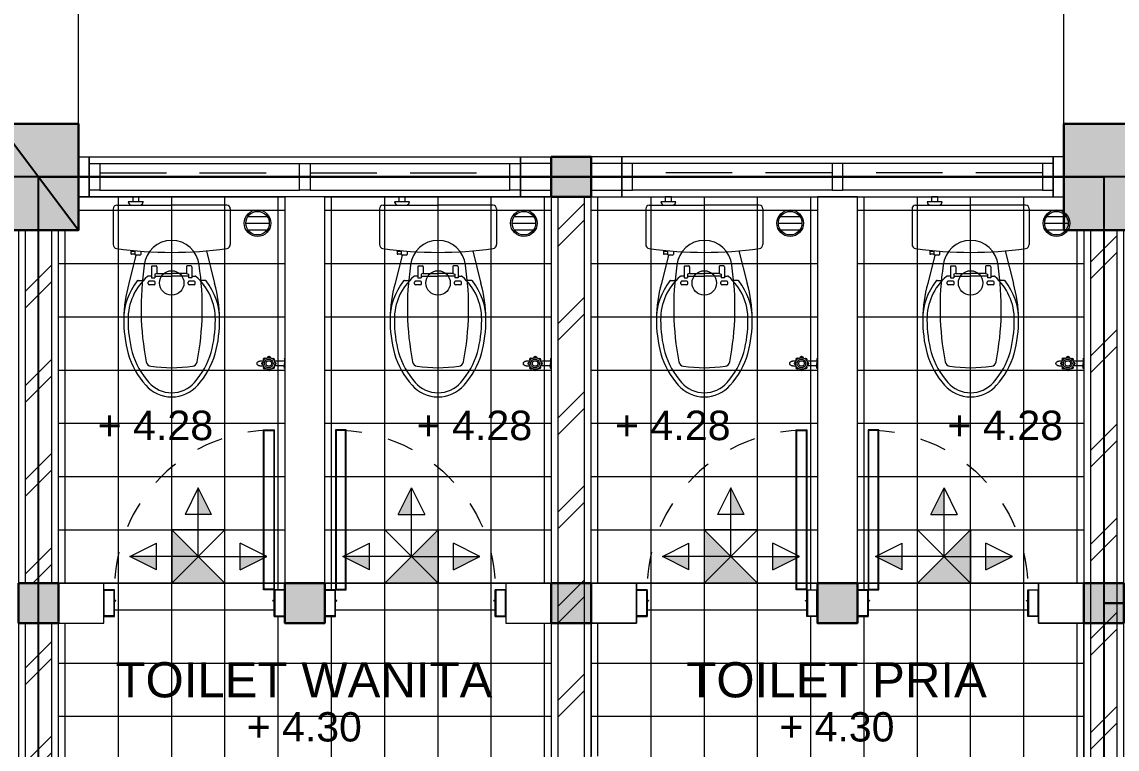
# Model space of a CAD drawing. Header units: millimetres. Extents: x -11 to 1625, y -267 to 180.
# Drawn here: x 1013.008 to 1017.12, y 166.096 to 168.826 of the extents above; entities that cross this region are included whole.
import ezdxf
from ezdxf.enums import TextEntityAlignment as Align

# ---------------------------------------------------------------- set-up
doc = ezdxf.new("R2010")
doc.units = ezdxf.units.MM
doc.linetypes.add('HIDDEN', pattern=[0.375, 0.25, -0.125])
for name, color, linetype, lineweight in [('ars', 11, 'Continuous', 5), ('dinding', 5, 'Continuous', 15), ('keramik', 73, 'Continuous', 5), ('KOLOM', 1, 'Continuous', 30), ('kus', 63, 'Continuous', 15), ('lan', 7, 'Continuous', 15), ('not', 7, 'Continuous', 20), ('SANITAIR', 4, 'Continuous', 5), ('sol kol', 8, 'Continuous', 0), ('START POINT', 8, 'Continuous', 9)]:
    doc.layers.add(name, color=color, linetype=linetype, lineweight=lineweight)
doc.styles.get("Standard").update_dxf_attribs({"font": 'ARIALUNI.TTF'})
pattern_1 = [(45, (-0.5, 0.7), (-0.1767767, 0.1767767), []), (45, (-0.4375, 0.7), (-0.1767767, 0.1767767), [])]

# ---------------------------------------------------------------- blocks, each defined once
blk = doc.blocks.new('NOTASI RUANG')
at = {"layer": 'not'}
for height, p in [(0.2598, (-0.0112, 0.2998)), (0.1752, (-0.0087, -0.0173))]:
    blk.add_attdef('RUANG', text='', height=height, dxfattribs=at).set_placement(p, align=Align.MIDDLE_CENTER)
blk = doc.blocks.new('KP')
at = {"layer": 'KOLOM'}
blk.add_lwpolyline([(0.075, -0.075), (-0.075, -0.075), (-0.075, 0.075), (0.075, 0.075), (0.075, -0.075)], dxfattribs=at)
blk = doc.blocks.new('P 60')
at = {"linetype": 'HIDDEN', "ltscale": 0.3}
blk.add_lwpolyline([(-0.64, 0.1, -0.414214), (-0.04, 0.7, -1.303225)], format="xyb", dxfattribs=at)
for points in [[(-0.04, 0.7), (-0.04, 0.1), (-0.08, 0.1), (-0.08, 0.7)], [(-0.042, 0.698), (-0.042, 0.102), (-0.078, 0.102), (-0.078, 0.698)], [(-0.6351, 0.06), (-0.64, 0.06), (-0.64, 0.0615), (-0.64, 0.1), (-0.68, 0.1), (-0.68, 0), (-0.64, 0), (-0.64, 0.0565), (-0.6351, 0.0583)], [(-0.642, 0.002), (-0.678, 0.002), (-0.678, 0.098), (-0.642, 0.098)], [(-0.0449, 0.06), (-0.04, 0.06), (-0.04, 0.0615), (-0.04, 0.1), (0, 0.1), (0, 0), (-0.04, 0), (-0.04, 0.0565), (-0.0449, 0.0583)], [(-0.038, 0.002), (-0.002, 0.002), (-0.002, 0.098), (-0.038, 0.098)]]:
    blk.add_lwpolyline(points, close=True)
blk = doc.blocks.new('KRAN ATAS')
for p, q in [((-0.0185, 0.0015), (-0.0185, 0)), ((-0.0185, 0), (0, 0)), ((-0.018, 0.002), (0, 0.002)), ((-0.0085, 0.006), (-0.0085, 0.0396)), ((0.018, 0.002), (0, 0.002)), ((0.0185, 0), (0, 0)), ((0.0085, 0.006), (0.0085, 0.0396)), ((0.0185, 0.0015), (0.0185, 0))]:
    blk.add_line(p, q)
for centre, radius, start, end in [((-0.0001, 0.0602), 0.0223, 89.786, 270.2141), ((-0.0413, 0.0899), 0.0331, 343.1048, 7.2203), ((0, 0.0958), 0.00865, 90, 191.4881), ((-0.0001, 0.0803), 0.0057, 89.095, 165.324), ((-0.0001, 0.0792), 0.0057, 89.095, 152.5938), ((0, 0.0958), 0.00865, 348.5119, 90), ((0.0001, 0.0803), 0.0057, 14.676, 90.905), ((0.0001, 0.0792), 0.0057, 27.4062, 90.905), ((0.0001, 0.0602), 0.0223, 269.7859, 90.214), ((0.0413, 0.0899), 0.0331, 172.7797, 196.8952), ((-0.0215, 0.0597), 0.0057, 92.509, 270.0343), ((-0.0203, 0.0597), 0.0057, 105.45, 257.2407), ((-0.0155, 0.075), 0.0057, 47.464, 224.6597), ((-0.0148, 0.0454), 0.0057, 142.579, 307.6346), ((-0.0147, 0.0741), 0.0057, 60.3207, 212.5415), ((-0.014, 0.0462), 0.0057, 154.4974, 295.7282), ((-0.0001, 0.0604), 0.0162, 89.7094, 270.2949), ((-0.0001, 0.0602), 0.0102, 89.532, 270.4679), ((0.0001, 0.0604), 0.0162, 269.7051, 90.2906), ((0.0001, 0.0602), 0.0102, 269.5321, 90.468), ((0.0148, 0.0454), 0.0057, 232.3654, 37.421), ((0.014, 0.0462), 0.0057, 244.2718, 25.5026), ((0.0155, 0.075), 0.0057, 315.3403, 132.536), ((0.0147, 0.0741), 0.0057, 327.4585, 119.6793), ((0.0215, 0.0597), 0.0057, 269.9657, 87.491), ((0.0203, 0.0597), 0.0057, 282.7593, 74.55), ((-0.018, 0.0015), 0.0005, 90, 180), ((-0.0125, 0.006), 0.004, 270, 0), ((0.0004, 0.0397), 0.0057, 191.86, 266.0615), ((0.0004, 0.0409), 0.0057, 205.9652, 266.0615), ((-0.0004, 0.0397), 0.0057, 273.9385, 348.14), ((-0.0004, 0.0409), 0.0057, 273.9385, 334.0348), ((0.0125, 0.006), 0.004, 180, 270), ((0.018, 0.0015), 0.0005, 0, 90)]:
    blk.add_arc(centre, radius, start, end)
blk = doc.blocks.new('CLOSET ATAS')
for p, q in [((0, 0.2065), (0, 0)), ((0.0135, 0.22), (0.1478, 0.22)), ((0.1715, 0.1302), (0.294, 0.161)), ((0.2825, 0.1254), (0.2825, 0.1065)), ((0.2661, 0.0755), (0.2661, 0.0876)), ((0.2854, 0.0847), (0.2854, 0.0653)), ((0.2956, 0.0878), (0.2884, 0.0878)), ((0.2986, 0.0847), (0.2986, 0.0653)), ((0.2282, 0.0728), (0.2282, 0.0581)), ((0.2309, 0.0755), (0.2726, 0.0755)), ((0.2309, 0.0554), (0.2565, 0.0554)), ((0.2565, 0.0554), (0.2593, 0.0631)), ((0.2565, 0.0554), (0.2565, 0)), ((0.2593, 0.0631), (0.2726, 0.0631)), ((0.2662, 0.0631), (0.2662, 0)), ((0.2726, 0.0755), (0.2726, 0.0631)), ((0.2956, 0.0622), (0.2884, 0.0622)), ((0, -0.2065), (0, 0)), ((0.2565, -0.0554), (0.2565, 0)), ((0.2662, -0.0631), (0.2662, 0)), ((0.2282, -0.0728), (0.2282, -0.0581)), ((0.2309, -0.0554), (0.2565, -0.0554)), ((0.2309, -0.0755), (0.2726, -0.0755)), ((0.2565, -0.0554), (0.2593, -0.0631)), ((0.2593, -0.0631), (0.2726, -0.0631)), ((0.2661, -0.0755), (0.2661, -0.0876)), ((0.2726, -0.0755), (0.2726, -0.0631)), ((0.2854, -0.0653), (0.2854, -0.0847)), ((0.2956, -0.0622), (0.2884, -0.0622)), ((0.2986, -0.0653), (0.2986, -0.0847)), ((-0.013, -0.1065), (-0.013, -0.1635)), ((0.1726, -0.1163), (0.185, -0.1163)), ((0.1877, -0.1191), (0.1877, -0.1355)), ((0.2825, -0.1254), (0.2825, -0.1065)), ((0.2956, -0.0878), (0.2884, -0.0878)), ((-0.013, -0.1235), (-0.0311, -0.1235)), ((-0.0311, -0.1235), (-0.0311, -0.1465)), ((-0.0311, -0.1465), (-0.013, -0.1465)), ((0.1707, -0.1382), (0.185, -0.1382)), ((0.1727, -0.1509), (0.1727, -0.1382)), ((0.1754, -0.1536), (0.1816, -0.1536)), ((0.1843, -0.1382), (0.1843, -0.1509)), ((0.1877, -0.1343), (0.294, -0.161)), ((0.0135, -0.22), (0.1478, -0.22))]:
    blk.add_line(p, q)
blk.add_circle((0.292, 0), 0.046)
for centre, radius, start, end in [((0.0135, 0.2065), 0.0135, 90, 180), ((0.1478, 0.205), 0.015, 8.087, 90), ((-1.2701, 0.0035), 1.4471, 359.8599, 8.087), ((0.4286, -0.0506), 0.2306, 89.4826, 128.7411), ((0.4306, -0.32), 0.5, 75.2789, 105.8515), ((0.4286, -0.0506), 0.2146, 89.4826, 138.7405), ((0.2875, 0.1254), 0.005, 128.7411, 180), ((0.4306, -0.32), 0.484, 75.2789, 90), ((0.4654, -0.1406), 0.3019, 48.5371, 73.1314), ((0.4654, -0.1406), 0.3179, 48.5371, 73.1314), ((0.2354, 0), 0.1034, 95.4936, 264.5064), ((0.3852, -0.9507), 1.0657, 79.0461, 98.6197), ((0.2711, 0.0876), 0.005, 138.7405, 180), ((0.2884, 0.0847), 0.00307, 90, 180), ((0.2956, 0.0847), 0.00307, 0, 90), ((0.5848, 0.0758), 0.02, 7.8459, 81.6038), ((0.59, 0), 0.114, 0, 48.6581), ((0.59, 0), 0.13, 0, 48.6581), ((0.2309, 0.0728), 0.00271, 90, 180), ((0.2309, 0.0581), 0.00271, 180, 270), ((0.2884, 0.0653), 0.00307, 180, 270), ((0.2956, 0.0653), 0.00307, 270, 0), ((0.035, 0), 0.575, 352.1541, 7.8459), ((-1.2701, -0.0035), 1.4471, 351.913, 0.1401), ((0.59, 0), 0.114, 311.3419, 0), ((0.59, 0), 0.13, 311.3419, 0), ((0.2309, -0.0581), 0.00271, 90, 180), ((0.2309, -0.0728), 0.00271, 180, 270), ((0.2884, -0.0653), 0.00307, 90, 180), ((0.2956, -0.0653), 0.00307, 0, 90), ((0.5848, -0.0758), 0.02, 278.3962, 352.1541), ((-0.0162, -0.1234), 0.0171, 24.4122, 79.3868), ((0.185, -0.1191), 0.00271, 0, 90), ((0.3853, 0.9483), 1.0633, 261.358, 280.9763), ((0.2711, -0.0876), 0.005, 180, 221.2595), ((0.4286, 0.0506), 0.2146, 221.2595, 270.5174), ((0.2884, -0.0847), 0.00307, 180, 270), ((0.2956, -0.0847), 0.00307, 270, 0), ((0.4654, 0.1406), 0.3019, 286.8686, 311.4629), ((0.4654, 0.1406), 0.3179, 286.8686, 311.4629), ((-0.0162, -0.1467), 0.0171, 280.6132, 335.5878), ((0.1754, -0.1509), 0.00271, 180, 270), ((0.1816, -0.1509), 0.00271, 270, 0), ((0.185, -0.1355), 0.00271, 270, 0), ((0.2875, -0.1254), 0.005, 180, 231.2589), ((0.4286, 0.0506), 0.2306, 231.2589, 270.5174), ((0.4306, 0.32), 0.5, 254.1485, 284.7211), ((0.4306, 0.32), 0.484, 270, 284.7211), ((0.0135, -0.2065), 0.0135, 180, 270), ((0.1478, -0.205), 0.015, 270, 351.913)]:
    blk.add_arc(centre, radius, start, end)
blk = doc.blocks.new('*X6')
at = {"color": 0}
for p, q in [((18.4987, 19.2176), (18.5717, 19.2176)), ((18.491, 19.1926), (18.5795, 19.1926)), ((18.4987, 19.1676), (18.5717, 19.1676))]:
    blk.add_line(p, q, dxfattribs=at)
blk = doc.blocks.new('SFLOOR')
for radius in [0.05, 0.0442]:
    blk.add_circle((0, 0), radius)
blk.add_blockref('*X6', (-18.5352, -19.1926))
blk = doc.blocks.new('K1')
at = {"layer": 'KOLOM'}
blk.add_lwpolyline([(0.2, 0.15), (-0.2, 0.15), (-0.2, -0.15), (0.2, -0.15), (0.2, 0.15)], dxfattribs=at)
blk = doc.blocks.new('D2')
at = {"layer": 'ars'}
h = blk.add_hatch(dxfattribs=at)
h.set_pattern_fill('TEMBOK', color=256, scale=0.25)
h.set_pattern_definition([(45, (3.22, 3.525), (-0.176777, 0.176777), []), (45, (3.2825, 3.525), (-0.176777, 0.176777), [])])
h.paths.add_polyline_path([(3.925, 13.325), (3.81, 13.325), (3.81, 13.225), (3.925, 13.225)])
h = blk.add_hatch(dxfattribs=at)
h.set_pattern_fill('TEMBOK', color=256, scale=0.25)
h.set_pattern_definition([(45, (3.525, 3.525), (-0.176777, 0.176777), []), (45, (3.5875, 3.525), (-0.176777, 0.176777), [])])
h.paths.add_polyline_path([(4.19, 13.325), (4.075, 13.325), (4.075, 13.225), (4.19, 13.225)])
h = blk.add_hatch(dxfattribs=at)
h.set_pattern_fill('TEMBOK', color=256, scale=0.25)
h.set_pattern_definition(pattern_1)
h.paths.add_polyline_path([(3.95, 13.2), (3.95, 9.45), (4.05, 9.45), (4.05, 13.2)])
h = blk.add_hatch(dxfattribs=at)
h.set_pattern_fill('TEMBOK', color=256, scale=0.25)
h.set_pattern_definition(pattern_1)
h.paths.add_polyline_path([(2.05, 11.75), (2.05, 13.075), (1.95, 13.075), (1.95, 11.75)])
h = blk.add_hatch(dxfattribs=at)
h.set_pattern_fill('TEMBOK', color=256, scale=0.25)
h.set_pattern_definition(pattern_1)
h.paths.add_polyline_path([(6.05, 8.975), (6.05, 13.075), (5.95, 13.075), (5.95, 8.975)])
h = blk.add_hatch(dxfattribs=at)
h.set_pattern_fill('TEMBOK', color=256, scale=0.25)
h.set_pattern_definition(pattern_1)
h.paths.add_polyline_path([(1.95, 11.6), (1.95, 8.975), (2.05, 8.975), (2.05, 11.6)])
at = {"layer": 'sol kol'}
for points in [[(1.85, 13.475), (1.85, 13.075), (2.15, 13.075), (2.15, 13.475)], [(5.85, 13.475), (5.85, 13.075), (6.15, 13.075), (6.15, 13.475)], [(3.925, 13.35), (4.075, 13.35), (4.075, 13.2), (3.925, 13.2)], [(1.925, 11.75), (2.075, 11.75), (2.075, 11.6), (1.925, 11.6)], [(2.925, 11.75), (3.075, 11.75), (3.075, 11.6), (2.925, 11.6)], [(3.925, 11.75), (4.075, 11.75), (4.075, 11.6), (3.925, 11.6)], [(4.925, 11.75), (5.075, 11.75), (5.075, 11.6), (4.925, 11.6)], [(5.925, 11.75), (6.075, 11.75), (6.075, 11.6), (5.925, 11.6)]]:
    blk.add_hatch(color=256, dxfattribs=at).paths.add_polyline_path(points)
at = {"layer": 'ars'}
for points in [[(3.925, 13.325), (3.81, 13.325), (3.81, 13.225), (3.925, 13.225)], [(4.19, 13.325), (4.075, 13.325), (4.075, 13.225), (4.19, 13.225)], [(3.95, 13.2), (3.95, 9.45), (4.05, 9.45), (4.05, 13.2)], [(2.05, 11.75), (2.05, 13.075), (1.95, 13.075), (1.95, 11.75)], [(6.05, 8.975), (6.05, 13.075), (5.95, 13.075), (5.95, 8.975)], [(1.95, 11.6), (1.95, 8.975), (2.05, 8.975), (2.05, 11.6)]]:
    blk.add_lwpolyline(points, close=True, dxfattribs=at)
at = {"layer": 'Defpoints'}
for points in [[(1.85, 13.475), (2.15, 13.075)], [(-2, 0.075), (2, 0.075), (2, 2.275), (12, 2.275), (12, 13.275), (-11, 13.275), (-11, 2.275), (-2, 2.275), (-2, 0.075)], [(-2, 0.075), (2, 0.075), (2, 6.775), (4.8, 6.775), (4.8, 4.525), (6, 4.525), (6, 6.775), (9, 6.775), (9, 8.775), (2, 8.775), (2, 13.275), (-2, 13.275), (-2, 0.075)]]:
    blk.add_lwpolyline(points, dxfattribs=at)
for points in [[(2, 13.275), (6, 13.275), (6, 8.775), (2, 8.775)], [(12, 13.275), (6, 13.275), (6, 11.675), (8, 11.675), (8, 8.775), (9, 8.775), (9, 6.775), (12, 6.775), (12, 13.275)], [(6, 8.775), (8, 8.775), (8, 11.675), (6, 11.675)]]:
    blk.add_lwpolyline(points, close=True, dxfattribs=at)
at = {"layer": 'dinding'}
for points in [[(2.15, 13.35), (2.19, 13.35), (2.19, 13.2), (2.15, 13.2)], [(3.81, 13.35), (3.925, 13.35), (3.925, 13.2), (3.81, 13.2)], [(4.19, 13.35), (4.075, 13.35), (4.075, 13.2), (4.19, 13.2)], [(5.85, 13.35), (5.81, 13.35), (5.81, 13.2), (5.85, 13.2)], [(2.925, 13.2), (2.925, 11.75), (3.075, 11.75), (3.075, 13.2)], [(3.925, 13.2), (3.925, 9.45), (4.075, 9.45), (4.075, 13.2)], [(4.925, 13.2), (4.925, 11.75), (5.075, 11.75), (5.075, 13.2)], [(2.075, 11.75), (2.075, 13.075), (1.925, 13.075), (1.925, 11.75)], [(6.075, 8.975), (6.075, 13.075), (5.925, 13.075), (5.925, 8.975)], [(2.245, 11.75), (2.075, 11.75), (2.075, 11.6), (2.245, 11.6)], [(3.925, 11.75), (3.755, 11.75), (3.755, 11.6), (3.925, 11.6)], [(4.245, 11.75), (4.075, 11.75), (4.075, 11.6), (4.245, 11.6)], [(5.925, 11.75), (5.755, 11.75), (5.755, 11.6), (5.925, 11.6)], [(1.925, 11.6), (1.925, 8.975), (2.075, 8.975), (2.075, 11.6)]]:
    blk.add_lwpolyline(points, close=True, dxfattribs=at)
at = {"layer": 'kus'}
for p, q in [((2.23, 13.325), (2.98, 13.325)), ((3.02, 13.325), (3.77, 13.325)), ((4.98, 13.325), (4.23, 13.325)), ((5.77, 13.325), (5.02, 13.325)), ((2.23, 13.225), (2.98, 13.225)), ((3.02, 13.225), (3.77, 13.225)), ((4.98, 13.225), (4.23, 13.225)), ((5.77, 13.225), (5.02, 13.225))]:
    blk.add_line(p, q, dxfattribs=at)
at = {"layer": 'kus', "linetype": 'HIDDEN'}
for p, q in [((2.23, 13.29), (2.98, 13.29)), ((3.02, 13.29), (3.77, 13.29)), ((4.98, 13.29), (4.23, 13.29)), ((5.77, 13.29), (5.02, 13.29))]:
    blk.add_line(p, q, dxfattribs=at)
at = {"layer": 'kus'}
for points in [[(2.19, 13.325), (2.23, 13.325), (2.23, 13.225), (2.19, 13.225)], [(2.98, 13.325), (3.02, 13.325), (3.02, 13.225), (2.98, 13.225)], [(3.77, 13.325), (3.81, 13.325), (3.81, 13.225), (3.77, 13.225)], [(4.23, 13.325), (4.19, 13.325), (4.19, 13.225), (4.23, 13.225)], [(5.02, 13.325), (4.98, 13.325), (4.98, 13.225), (5.02, 13.225)], [(5.81, 13.325), (5.77, 13.325), (5.77, 13.225), (5.81, 13.225)]]:
    blk.add_lwpolyline(points, close=True, dxfattribs=at)
at = {"layer": 'lan'}
for p, q in [((2.15, 13.475), (2.15, 14.15)), ((2.245, 11.75), (2.925, 11.75)), ((3.075, 11.75), (3.755, 11.75)), ((4.245, 11.75), (4.925, 11.75)), ((5.075, 11.75), (5.755, 11.75))]:
    blk.add_line(p, q, dxfattribs=at)
blk.add_lwpolyline([(5.85, 13.475), (5.85, 14.15), (2.15, 14.15)], dxfattribs=at)
for points in [[(2.19, 13.35), (3.81, 13.35), (3.81, 13.2), (2.19, 13.2)], [(5.81, 13.35), (4.19, 13.35), (4.19, 13.2), (5.81, 13.2)]]:
    blk.add_lwpolyline(points, close=True, dxfattribs=at)
at = {"layer": 'KOLOM'}
for name, p, rotation in [('K1', (2, 13.275), 90), ('K1', (6, 13.275), 90), ('KP', (4, 13.275), 180), ('KP', (2, 11.675), 180), ('KP', (3, 11.675), 180), ('KP', (4, 11.675), 180), ('KP', (5, 11.675), 180), ('KP', (6, 11.675), 180)]:
    blk.add_blockref(name, p, dxfattribs=dict(at, rotation=rotation))
at = {"layer": 'kus'}
for p in [(2.925, 11.625), (4.925, 11.625)]:
    blk.add_blockref('P 60', p, dxfattribs=at)
at = {"layer": 'kus', "xscale": -1}
for p in [(3.075, 11.625), (5.075, 11.625)]:
    blk.add_blockref('P 60', p, dxfattribs=at)
at = {"layer": 'SANITAIR', "rotation": 270}
for p in [(2.5, 13.1689), (3.5, 13.1689), (4.5, 13.1689), (5.5, 13.1689)]:
    blk.add_blockref('CLOSET ATAS', p, dxfattribs=at)
at = {"layer": 'SANITAIR'}
for p in [(2.8224, 13.1014), (3.8224, 13.1014), (4.8224, 13.1014), (5.8224, 13.1014)]:
    blk.add_blockref('SFLOOR', p, dxfattribs=at)
at = {"layer": 'SANITAIR', "xscale": -1, "rotation": 90}
for p in [(2.925, 12.5746), (3.925, 12.5746), (4.925, 12.5746), (5.925, 12.5746)]:
    blk.add_blockref('KRAN ATAS', p, dxfattribs=at)
blk = doc.blocks.new('GO')
at = {"layer": 'START POINT'}
for points in [[(287.5929, 123.5001), (287.6929, 123.5001), (287.6929, 123.7001)], [(287.3777, 123.0838), (287.3777, 123.1838), (287.1777, 123.1838)], [(288.208, 123.1838), (288.008, 123.1838), (288.008, 123.0838)]]:
    blk.add_hatch(color=256, dxfattribs=at).paths.add_polyline_path(points)
h = blk.add_hatch(color=256, dxfattribs=at)
h.paths.add_polyline_path([(287.8929, 122.9838), (287.6929, 123.1838), (287.4929, 122.9838)])
h.paths.add_polyline_path([(287.8929, 123.3838), (287.6929, 123.1838), (287.8929, 122.9838)])
for p, q in [((287.5929, 123.5001), (287.6929, 123.7001)), ((287.6929, 123.1838), (287.6929, 123.7001)), ((287.6929, 123.7001), (287.7929, 123.5001)), ((287.5929, 123.5001), (287.7929, 123.5001)), ((287.8929, 122.9838), (287.4929, 123.3838)), ((287.4929, 122.9838), (287.8929, 123.3838)), ((287.1777, 123.1838), (287.3777, 123.2838)), ((287.3777, 123.0838), (287.3777, 123.2838)), ((288.008, 123.0838), (288.008, 123.2838)), ((288.208, 123.1838), (288.008, 123.2838)), ((287.6929, 123.1838), (287.1777, 123.1838)), ((287.3777, 123.0838), (287.1777, 123.1838)), ((287.6929, 123.1838), (288.208, 123.1838)), ((288.008, 123.0838), (288.208, 123.1838))]:
    blk.add_line(p, q, dxfattribs=at)
blk.add_lwpolyline([(287.8929, 122.9838), (287.4929, 122.9838), (287.4929, 123.3838), (287.8929, 123.3838)], close=True, dxfattribs=at)

msp = doc.modelspace()

# ---------------------------------------------------------------- hatches: boundary and pattern name
at = {"layer": 'keramik'}
h = msp.add_hatch(dxfattribs=at)
h.set_pattern_fill('_USER', color=4, scale=0.2, style=0, double=1, pattern_type=0)
h.set_pattern_definition([(0, (1013.77002, 166.71865), (0, 0.2), []), (90, (1013.77002, 166.71865), (-0.2, 1e-17), [])])
h.paths.add_polyline_path([(1013.1450204, 166.7186492), (1013.1450204, 168.0436492), (1013.2200204, 168.0436492), (1013.2200204, 168.1686492), (1013.9950204, 168.1686492), (1013.9950204, 166.7186492)])
h = msp.add_hatch(dxfattribs=at)
h.set_pattern_fill('_USER', color=4, scale=0.2, style=0, double=1, pattern_type=0)
h.set_pattern_definition([(0, (1014.57002, 166.71865), (0, 0.2), []), (90, (1014.57002, 166.71865), (-0.2, 1e-17), [])])
h.paths.add_polyline_path([(1014.1450204, 168.1686492), (1014.9950204, 168.1686492), (1014.9950204, 166.7186492), (1014.1450204, 166.7186492)])
h = msp.add_hatch(dxfattribs=at)
h.set_pattern_fill('_USER', color=4, scale=0.2, style=0, double=1, pattern_type=0)
h.set_pattern_definition([(0, (1015.37002, 166.71865), (0, 0.2), []), (90, (1015.37002, 166.71865), (-0.2, 1e-17), [])])
h.paths.add_polyline_path([(1015.1450204, 168.1686492), (1015.9950204, 168.1686492), (1015.9950204, 166.7186492), (1015.1450204, 166.7186492)])
h = msp.add_hatch(dxfattribs=at)
h.set_pattern_fill('_USER', color=4, scale=0.2, style=0, double=1, pattern_type=0)
h.set_pattern_definition([(0, (1016.17002, 166.71865), (0, 0.2), []), (90, (1016.17002, 166.71865), (-0.2, 1e-17), [])])
h.paths.add_polyline_path([(1016.1450204, 168.1686492), (1016.9200204, 168.1686492), (1016.9200204, 168.0436492), (1016.9950204, 168.0436492), (1016.9950204, 166.7186492), (1016.1450204, 166.7186492)])
h = msp.add_hatch(dxfattribs=at)
h.set_pattern_fill('_USER', color=4, scale=0.2, style=0, double=1, pattern_type=0)
h.set_pattern_definition([(0, (1014.57002, 163.81865), (0, 0.2), []), (90, (1014.57002, 163.81865), (-0.2, 1e-17), [])])
h.paths.add_polyline_path([(1013.2200204, 163.8186492), (1013.2200204, 163.9436492), (1013.1450204, 163.9436492), (1013.1450204, 166.5686492), (1013.3150204, 166.5686492), (1013.3150204, 166.5936492), (1013.3550204, 166.5936492), (1013.3550204, 166.6501432), (1013.3599087, 166.651902), (1013.3599087, 166.6536492), (1013.3550204, 166.6536492), (1013.3550204, 166.6936492), (1013.3150204, 166.6936492), (1013.3150204, 166.7186492), (1013.9950204, 166.7186492), (1013.9950204, 166.6936492), (1013.9550204, 166.6936492), (1013.9550204, 166.6536492), (1013.950132, 166.6536492), (1013.950132, 166.651902), (1013.9550204, 166.6501432), (1013.9550204, 166.5936492), (1013.9950204, 166.5936492), (1013.9950204, 166.5686492), (1014.1450204, 166.5686492), (1014.1450204, 166.5936492), (1014.1850204, 166.5936492), (1014.1850204, 166.6501432), (1014.1899087, 166.651902), (1014.1899087, 166.6536492), (1014.1850204, 166.6536492), (1014.1850204, 166.6936492), (1014.1450204, 166.6936492), (1014.1450204, 166.7186492), (1014.8250204, 166.7186492), (1014.8250204, 166.6936492), (1014.7850204, 166.6936492), (1014.7850204, 166.6536492), (1014.780132, 166.6536492), (1014.780132, 166.651902), (1014.7850204, 166.6501432), (1014.7850204, 166.5936492), (1014.8250204, 166.5936492), (1014.8250204, 166.5686492), (1014.9950204, 166.5686492), (1014.9950204, 164.4186492), (1014.5950204, 164.4186492), (1014.5950204, 163.8186492)])
h = msp.add_hatch(dxfattribs=at)
h.set_pattern_fill('_USER', color=4, scale=0.2, style=0, double=1, pattern_type=0)
h.set_pattern_definition([(0, (1016.17002, 163.81865), (0, 0.2), []), (90, (1016.17002, 163.81865), (-0.2, 1e-17), [])])
edge = h.paths.add_edge_path()
edge.add_line((1015.7450204, 164.4186492), (1015.7450204, 163.8186492))
edge.add_line((1015.7450204, 163.8186492), (1016.9200204, 163.8186492))
edge.add_line((1016.9200204, 163.8186492), (1016.9200204, 163.9436492))
edge.add_line((1016.9200204, 163.9436492), (1016.9950204, 163.9436492))
edge.add_line((1016.9950204, 163.9436492), (1016.9950204, 166.5686492))
edge.add_line((1016.9950204, 166.5686492), (1016.8250204, 166.5686492))
edge.add_line((1016.8250204, 166.5686492), (1016.8250204, 166.5936492))
edge.add_line((1016.8250204, 166.5936492), (1016.7850204, 166.5936492))
edge.add_line((1016.7850204, 166.5936492), (1016.7850204, 166.6501432))
edge.add_line((1016.7850204, 166.6501432), (1016.780132, 166.651902))
edge.add_line((1016.780132, 166.651902), (1016.780132, 166.6536492))
edge.add_line((1016.780132, 166.6536492), (1016.7850204, 166.6536492))
edge.add_line((1016.7850204, 166.6536492), (1016.7850204, 166.6936492))
edge.add_line((1016.7850204, 166.6936492), (1016.8250204, 166.6936492))
edge.add_line((1016.8250204, 166.6936492), (1016.8250204, 166.7186492))
edge.add_line((1016.8250204, 166.7186492), (1016.1450204, 166.7186492))
edge.add_line((1016.1450204, 166.7186492), (1016.1450204, 166.6936492))
edge.add_line((1016.1450204, 166.6936492), (1016.1850204, 166.6936492))
edge.add_line((1016.1850204, 166.6936492), (1016.1850204, 166.6536492))
edge.add_line((1016.1850204, 166.6536492), (1016.1899087, 166.6536492))
edge.add_line((1016.1899087, 166.6536492), (1016.1899087, 166.651902))
edge.add_line((1016.1899087, 166.651902), (1016.1850204, 166.6501432))
edge.add_line((1016.1850204, 166.6501432), (1016.1850204, 166.5936492))
edge.add_line((1016.1850204, 166.5936492), (1016.1450204, 166.5936492))
edge.add_line((1016.1450204, 166.5936492), (1016.1450204, 166.5686492))
edge.add_line((1016.1450204, 166.5686492), (1015.9950204, 166.5686492))
edge.add_line((1015.9950204, 166.5686492), (1015.9950204, 166.5936492))
edge.add_line((1015.9950204, 166.5936492), (1015.9550204, 166.5936492))
edge.add_line((1015.9550204, 166.5936492), (1015.9550204, 166.6501432))
edge.add_line((1015.9550204, 166.6501432), (1015.950132, 166.651902))
edge.add_line((1015.950132, 166.651902), (1015.950132, 166.6536492))
edge.add_line((1015.950132, 166.6536492), (1015.9550204, 166.6536492))
edge.add_line((1015.9550204, 166.6536492), (1015.9550204, 166.6936492))
edge.add_line((1015.9550204, 166.6936492), (1015.9950204, 166.6936492))
edge.add_line((1015.9950204, 166.6936492), (1015.9950204, 166.7186492))
edge.add_line((1015.9950204, 166.7186492), (1015.3150204, 166.7186492))
edge.add_line((1015.3150204, 166.7186492), (1015.3150204, 166.6936492))
edge.add_line((1015.3150204, 166.6936492), (1015.3550204, 166.6936492))
edge.add_line((1015.3550204, 166.6936492), (1015.3550204, 166.6536492))
edge.add_line((1015.3550204, 166.6536492), (1015.3599087, 166.6536492))
edge.add_line((1015.3599087, 166.6536492), (1015.3599087, 166.651902))
edge.add_line((1015.3599087, 166.651902), (1015.3550204, 166.6501432))
edge.add_line((1015.3550204, 166.6501432), (1015.3550204, 166.5936492))
edge.add_line((1015.3550204, 166.5936492), (1015.3150204, 166.5936492))
edge.add_line((1015.3150204, 166.5936492), (1015.3150204, 166.5686492))
edge.add_line((1015.3150204, 166.5686492), (1015.1450204, 166.5686492))
edge.add_line((1015.1450204, 166.5686492), (1015.1450204, 166.0686492))
edge.add_line((1015.1450204, 166.0686492), (1015.1884586, 166.0686492))
edge.add_line((1015.1884586, 166.0686492), (1015.1884586, 166.042064))
edge.add_line((1015.1884586, 166.042064), (1015.4856305, 166.042064))
edge.add_arc((1015.4854721, 166.032491), 0.0095744, 4.2312908, 89.0516947, ccw=False)
edge.add_arc((1015.2983822, 166.0186492), 0.1971756, -4.2312908, 4.2312908, ccw=False)
edge.add_arc((1015.4854721, 166.0048075), 0.0095744, 313.3585073, 355.7687092, ccw=False)
edge.add_arc((1015.4854721, 166.0048075), 0.0095744, 270.9483054, 313.3585073, ccw=False)
edge.add_line((1015.4856305, 165.9952344), (1015.1884586, 165.9952344))
edge.add_line((1015.1884586, 165.9952344), (1015.1884586, 165.9686492))
edge.add_line((1015.1884586, 165.9686492), (1015.1450204, 165.9686492))
edge.add_line((1015.1450204, 165.9686492), (1015.1450204, 165.2686492))
edge.add_line((1015.1450204, 165.2686492), (1015.1884586, 165.2686492))
edge.add_line((1015.1884586, 165.2686492), (1015.1884586, 165.242064))
edge.add_line((1015.1884586, 165.242064), (1015.4856305, 165.242064))
edge.add_arc((1015.4854721, 165.232491), 0.0095744, 4.2312908, 89.0516946, ccw=False)
edge.add_arc((1015.2983822, 165.2186492), 0.1971756, 0, 4.2312908, ccw=False)
edge.add_arc((1015.2983822, 165.2186492), 0.1971756, -4.2312908, 0, ccw=False)
edge.add_arc((1015.4854721, 165.2048075), 0.0095744, 313.3585073, 355.7687092, ccw=False)
edge.add_arc((1015.4854721, 165.2048075), 0.0095744, 270.9483054, 313.3585073, ccw=False)
edge.add_line((1015.4856305, 165.1952344), (1015.1884586, 165.1952344))
edge.add_line((1015.1884586, 165.1952344), (1015.1884586, 165.1686492))
edge.add_line((1015.1884586, 165.1686492), (1015.1450204, 165.1686492))
edge.add_line((1015.1450204, 165.1686492), (1015.1450204, 164.4186492))
edge.add_line((1015.1450204, 164.4186492), (1015.7450204, 164.4186492))

# ---------------------------------------------------------------- linework, layer by layer
for points in [[(1013.1450204, 166.7186492), (1013.1450204, 168.0436492), (1013.2200204, 168.0436492), (1013.2200204, 168.1686492), (1013.9950204, 168.1686492), (1013.9950204, 166.7186492), (1013.1450204, 166.7186492)], [(1014.1450204, 168.1686492), (1014.9950204, 168.1686492), (1014.9950204, 166.7186492), (1014.1450204, 166.7186492), (1014.1450204, 168.1686492)], [(1016.1450204, 168.1686492), (1016.9200204, 168.1686492), (1016.9200204, 168.0436492), (1016.9950204, 168.0436492), (1016.9950204, 166.7186492), (1016.1450204, 166.7186492), (1016.1450204, 168.1686492)], [(1013.1450204, 163.9436492), (1013.1450204, 166.5686492), (1013.3150204, 166.5686492), (1013.3150204, 166.5936492), (1013.3550204, 166.5936492), (1013.3550204, 166.6501432), (1013.3599087, 166.651902), (1013.3599087, 166.6536492), (1013.3550204, 166.6536492), (1013.3550204, 166.6936492), (1013.3150204, 166.6936492), (1013.3150204, 166.7186492), (1013.9950204, 166.7186492), (1013.9950204, 166.6936492), (1013.9550204, 166.6936492), (1013.9550204, 166.6536492), (1013.950132, 166.6536492), (1013.950132, 166.651902), (1013.9550204, 166.6501432), (1013.9550204, 166.5936492), (1013.9950204, 166.5936492), (1013.9950204, 166.5686492), (1014.1450204, 166.5686492), (1014.1450204, 166.5936492), (1014.1850204, 166.5936492), (1014.1850204, 166.6501432), (1014.1899087, 166.651902), (1014.1899087, 166.6536492), (1014.1850204, 166.6536492), (1014.1850204, 166.6936492), (1014.1450204, 166.6936492), (1014.1450204, 166.7186492), (1014.8250204, 166.7186492), (1014.8250204, 166.6936492), (1014.7850204, 166.6936492), (1014.7850204, 166.6536492), (1014.780132, 166.6536492), (1014.780132, 166.651902), (1014.7850204, 166.6501432), (1014.7850204, 166.5936492), (1014.8250204, 166.5936492), (1014.8250204, 166.5686492), (1014.9950204, 166.5686492), (1014.9950204, 164.4186492)], [(1016.9950204, 163.9436492), (1016.9950204, 166.5686492), (1016.8250204, 166.5686492), (1016.8250204, 166.5936492), (1016.7850204, 166.5936492), (1016.7850204, 166.6501432), (1016.780132, 166.651902), (1016.780132, 166.6536492), (1016.7850204, 166.6536492), (1016.7850204, 166.6936492), (1016.8250204, 166.6936492), (1016.8250204, 166.7186492), (1016.1450204, 166.7186492), (1016.1450204, 166.6936492), (1016.1850204, 166.6936492), (1016.1850204, 166.6536492), (1016.1899087, 166.6536492), (1016.1899087, 166.651902), (1016.1850204, 166.6501432), (1016.1850204, 166.5936492), (1016.1450204, 166.5936492), (1016.1450204, 166.5686492), (1015.9950204, 166.5686492), (1015.9950204, 166.5936492), (1015.9550204, 166.5936492), (1015.9550204, 166.6501432), (1015.950132, 166.651902), (1015.950132, 166.6536492), (1015.9550204, 166.6536492), (1015.9550204, 166.6936492), (1015.9950204, 166.6936492), (1015.9950204, 166.7186492), (1015.3150204, 166.7186492), (1015.3150204, 166.6936492), (1015.3550204, 166.6936492), (1015.3550204, 166.6536492), (1015.3599087, 166.6536492), (1015.3599087, 166.651902), (1015.3550204, 166.6501432), (1015.3550204, 166.5936492), (1015.3150204, 166.5936492), (1015.3150204, 166.5686492), (1015.1450204, 166.5686492), (1015.1450204, 166.0686492)]]:
    msp.add_lwpolyline(points, dxfattribs=at)
msp.add_lwpolyline([(1015.1450204, 168.1686492), (1015.9950204, 168.1686492), (1015.9950204, 166.7186492), (1015.1450204, 166.7186492)], close=True, dxfattribs=at)

# ---------------------------------------------------------------- block references
ref = msp.add_blockref('NOTASI RUANG', (1013.5141032, 167.3217503), dxfattribs=dict(xscale=0.6323962268195373, yscale=0.6323962268195373, zscale=0.6323962268195373))
ref.add_attrib('RUANG', '+ 4.28', dxfattribs={"layer": 'not', "height": 0.11078627}).set_placement((1013.5086212, 167.3108353), align=Align.MIDDLE_CENTER)
ref = msp.add_blockref('NOTASI RUANG', (1014.7119612, 167.3217503), dxfattribs=dict(xscale=0.6323962268195373, yscale=0.6323962268195373, zscale=0.6323962268195373))
ref.add_attrib('RUANG', '+ 4.28', dxfattribs={"layer": 'not', "height": 0.11078627}).set_placement((1014.7064791, 167.3108353), align=Align.MIDDLE_CENTER)
ref = msp.add_blockref('NOTASI RUANG', (1015.456961, 167.3217503), dxfattribs=dict(xscale=0.6323962268195373, yscale=0.6323962268195373, zscale=0.6323962268195373))
ref.add_attrib('RUANG', '+ 4.28', dxfattribs={"layer": 'not', "height": 0.11078627}).set_placement((1015.4514789, 167.3108353), align=Align.MIDDLE_CENTER)
ref = msp.add_blockref('NOTASI RUANG', (1016.705463, 167.3217503), dxfattribs=dict(xscale=0.6323962268195373, yscale=0.6323962268195373, zscale=0.6323962268195373))
ref.add_attrib('RUANG', '+ 4.28', dxfattribs={"layer": 'not', "height": 0.11078627}).set_placement((1016.6999809, 167.3108353), align=Align.MIDDLE_CENTER)
at = {"layer": 'Defpoints'}
msp.add_blockref('D2', (1011.0700204, 154.9686492), dxfattribs=at)
at = {"layer": 'lan', "yscale": 0.5000000001443823, "zscale": 0.5000000001443823}
for p, xscale in [((1157.5164544, 105.2267618), -0.5000000001443823), ((870.6235863, 105.2267618), 0.5000000001443823), ((1159.5164544, 105.2267618), -0.5000000001443823), ((872.6235863, 105.2267618), 0.5000000001443823)]:
    msp.add_blockref('GO', p, dxfattribs=dict(at, xscale=xscale))
at = {"layer": 'not'}
ref = msp.add_blockref('NOTASI RUANG', (1014.0728424, 166.1888052), dxfattribs=dict(at, xscale=0.5572442899154866, yscale=0.5572442899154866, zscale=0.5572442899154866))
ref.add_attrib('RUANG', '+ 4.30', dxfattribs={"height": 0.1101454}).set_placement((1014.0680118, 166.1791873), align=Align.MIDDLE_CENTER)
ref.add_attrib('RUANG', 'TOILET WANITA', dxfattribs={"height": 0.132174482}).set_placement((1014.0666162, 166.3558601), align=Align.MIDDLE_CENTER)
ref = msp.add_blockref('NOTASI RUANG', (1016.0728424, 166.1888052), dxfattribs=dict(at, xscale=0.5572442899154866, yscale=0.5572442899154866, zscale=0.5572442899154866))
ref.add_attrib('RUANG', '+ 4.30', dxfattribs={"height": 0.1101454}).set_placement((1016.0680118, 166.1791873), align=Align.MIDDLE_CENTER)
ref.add_attrib('RUANG', 'TOILET PRIA', dxfattribs={"height": 0.132174482}).set_placement((1016.0666162, 166.3558601), align=Align.MIDDLE_CENTER)

doc.saveas('drawing.dxf')
